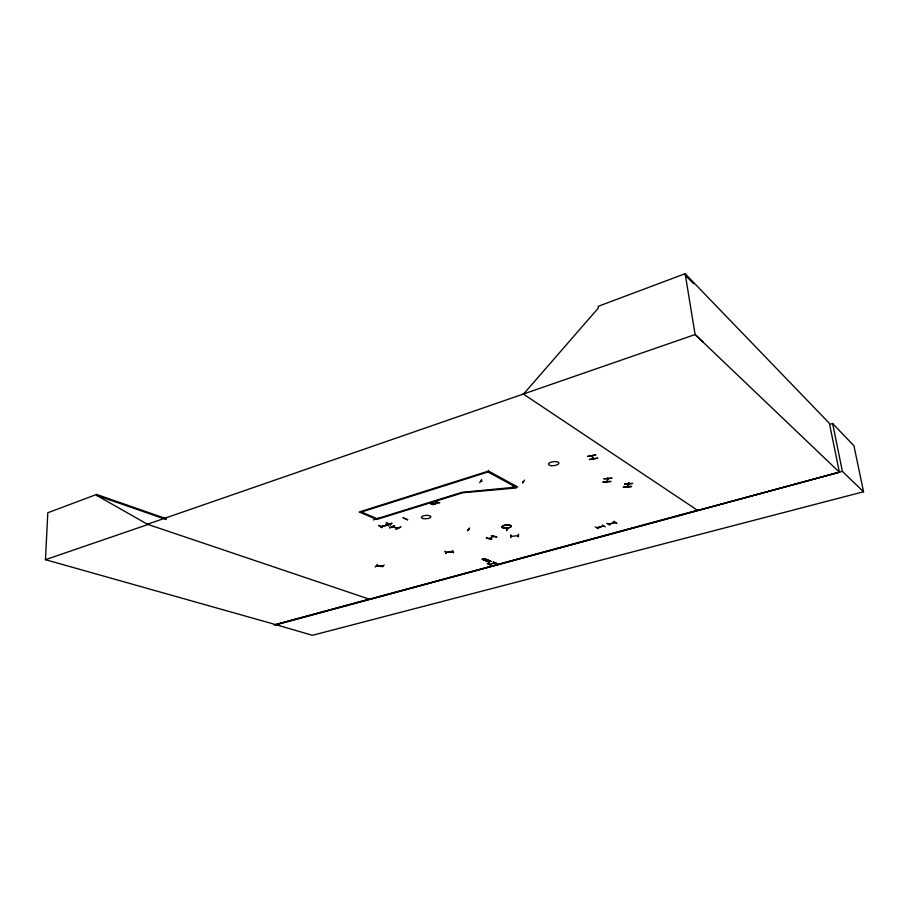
<?xml version="1.0" encoding="UTF-8"?>
<svg xmlns="http://www.w3.org/2000/svg" width="909" height="909" viewBox="0 0 909 909"><rect width="100%" height="100%" fill="white"/><g stroke="black" fill="none" stroke-linecap="round" stroke-linejoin="round"><path stroke-width="1.36" d="M522.959 393.779L697.76 510.472L838.018 472.566L369.827 599.338L147.428 524.254L96.57 495.337L96.604 494.451L166.165 518.664M697.442 510.256L275.654 624.608L45.45 559.683L47.802 512.756L96.604 494.451M379.564 518.028L373.258 519.925M603.019 481.952L611.041 481.463L602.985 482.145M631.482 486.565C608.803 488.303 640.675 486.031 628.812 486.429M386.314 522.948L390.95 524.879L386.45 522.868M491.655 539.128L486.167 538.003L491.633 539.151M595.293 526.868L598.645 528.64M609.814 525.152L606.735 523.323M487.269 563.637L490.758 564.887M604.008 478.725L612.064 478.191L603.974 478.838M606.882 481.702L607.791 478.702M394.597 525.641L389.62 527.924L394.324 525.641M607.303 481.418L608.132 478.929M378.667 525.527L382.178 527.709L379.053 525.47M510.551 535.162L510.744 537.583L510.96 535.151M445.16 551.308L446.16 553.57L445.262 551.343M624.665 484.054L632.653 483.452L624.71 483.952M479.702 482.747L481.611 479.554M627.358 486.849L628.733 483.213M628.687 484.167L628.346 483.213M627.71 486.826L628.687 483.202M375.178 566.989L377.44 564.432M469.555 529.322L468.862 529.311M593.713 458.67L591.623 455.807M482.929 559.012L482.247 559.194L489.224 561.83M483.974 558.546L490.962 561.455L484.122 558.705M488.962 562.001L482.281 559.205L489.36 561.898M523.448 481.588L522.595 481.702L523.47 481.713M508.199 528.106L506.665 530.697M608.076 478.952L607.951 478.236M494.144 536.446L489.065 538.48M523.482 394.131L598.383 307.981L598.167 306.333L685.159 273.7L829.406 423.344L839.382 472.203M384.2 565.012L382.178 566.921M511.051 536.31L518.289 535.731M591.668 455.818L593.713 458.693M489.008 564.421L494.894 562.989M596.974 527.777L603.485 525.981M603.599 526.061L597.088 527.743M400.88 527.072L395.847 529.322L400.596 526.947M380.564 526.538L387.427 525.118M387.552 525.243L380.701 526.641M507.165 529.515L506.404 529.504L507.12 529.402M491.439 535.651L496.689 537.026M376.531 565.875L383.075 566.125M383.132 566.216L376.599 565.966M614.745 522.47L608.53 524.277M481.202 481.145L481.94 481.122M45.45 559.683L148.156 524.448M614.916 522.573L608.519 524.266M375.849 519.062L462.022 492.314L517.698 486.974L488.508 471.089L359.271 511.994L376.746 519.437L462.863 492.735L516.357 487.963L516.289 486.769L512.062 487.144M360.203 512.381L487.985 471.987M432.741 503.086L433.229 502.518L432.832 503.791L430.548 503.768L432.809 503.984L432.923 504.859L433.343 504.006L435.593 504.029L433.366 503.825L433.263 502.927M391.847 523.323L385.575 525.197L391.745 523.323M403.164 517.789L407.55 519.812M407.721 519.743L403.119 517.846M829.917 424.298L832.633 423.514L853.937 445.751L863.55 491.758L312.435 635.3L275.654 624.608M445.717 552.411L452.557 551.649M452.671 551.763L445.751 552.502M602.235 524.982L605.246 526.845M275.666 624.938L842.382 471.385L863.55 491.758M273.927 624.994L369.406 599.19M613.768 521.414L616.904 523.334M493.212 562.126L496.984 563.625L493.292 562.057M386.382 523.936L389.154 526.22M392.381 526.822L398.278 528.14M398.062 528.209L392.211 526.925M587.566 456.352L595.952 454.864L587.668 456.534M589.441 459.556L597.792 458.136L589.452 459.545M481.838 481.293L481.202 481.281M452.284 550.581L453.193 552.706M518.619 534.435L518.369 536.889L518.255 534.378M627.255 483.554L629.892 483.383L624.665 484.156M524.573 480.088L522.493 483.111M491.451 535.685L496.723 536.946M607.712 479.009L607.598 478.236M613.45 521.459L616.575 523.357M452.637 550.49L453.534 552.729M147.428 524.254L695.112 334.546L703.35 342.238M96.57 495.337L166.154 519.505M361.418 512.006L377.053 518.687M484.349 558.535L490.951 561.467M482.759 558.967L489.383 561.876M482.418 559.058L489.122 561.955M490.792 565.25L487.304 563.319M487.122 471.521L516.346 487.383M839.291 472.112L695.112 334.546L685.159 273.7M685.431 275.404L693.647 283.722M832.633 423.514L842.382 471.385M488.451 470.442L488.508 471.089M467.521 530.617L469.544 528.072L467.544 530.606M627.494 486.588L627.778 485.872L627.54 486.554M435.286 502.302L437.047 502.666L437.149 503.552L437.581 502.7L439.842 502.722L437.604 502.507L437.513 501.609L437.07 502.484L435.286 502.302M551.002 465.624A5.249 2 -6.5 0 0 558.933 463.181A5.249 2 -6.5 0 0 551.206 462.113A5.249 2 -6.5 0 0 551.002 465.624M504.325 528.231A4.625 1.568 -5.3 0 0 511.165 526.266A4.625 1.568 -5.3 0 0 504.211 525.516A4.625 1.568 -5.3 0 0 504.325 528.231M504.29 528.061A4.647 1.579 -5.3 0 0 511.176 526.095A4.647 1.579 -5.3 0 0 504.177 525.334A4.647 1.579 -5.3 0 0 504.29 528.061M423.003 518.539A4.772 1.682 -4 0 0 430.798 517.096A4.772 1.682 -4 0 0 424.537 515.573A4.772 1.682 -4 0 0 423.003 518.539"/></g></svg>
